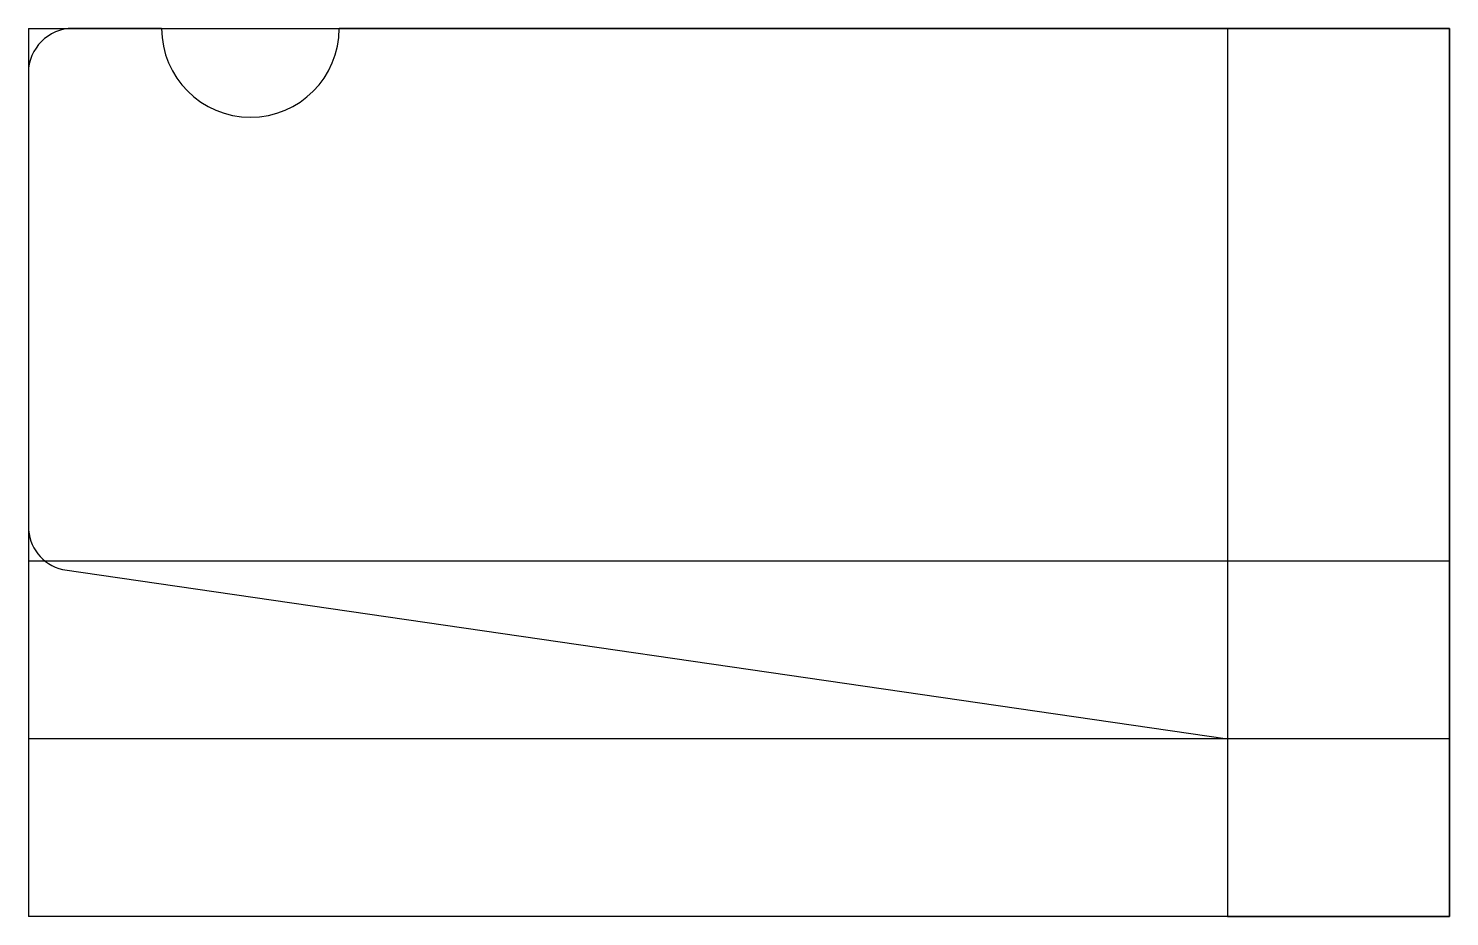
# Model space of a CAD drawing. Extents: x 0 to 160, y -100 to 0.
import ezdxf

# ---------------------------------------------------------------- set-up
doc = ezdxf.new("R2010")
doc.units = 0
doc.layers.get('0').update_dxf_attribs({"linetype": 'CONTINUOUS'})

msp = doc.modelspace()

# ---------------------------------------------------------------- linework, layer by layer
at = {"linetype": 'CONTINUOUS'}
for p, q in [((0, 0), (0, -100)), ((0, 0), (160, 0)), ((15, 0), (5, 0)), ((160, 0), (35, 0)), ((135, 0), (135, -100)), ((160, 0), (160, -100)), ((160, -100), (160, 0)), ((0, -5), (0, -56.07)), ((160, -60), (0, -60)), ((3.82, -60.93), (135, -80)), ((160, -80), (0, -80)), ((135, -80), (135, -100)), ((160, -100), (0, -100)), ((135, -100), (160, -100))]:
    msp.add_line(p, q, dxfattribs=at)
for centre, radius, start, end in [((5, -5), 5, 90, 180), ((25, 0), 10, 180, 0), ((5, -56.07), 5, 179.9859, 256.3494)]:
    msp.add_arc(centre, radius, start, end, dxfattribs=at)

doc.saveas('drawing.dxf')
